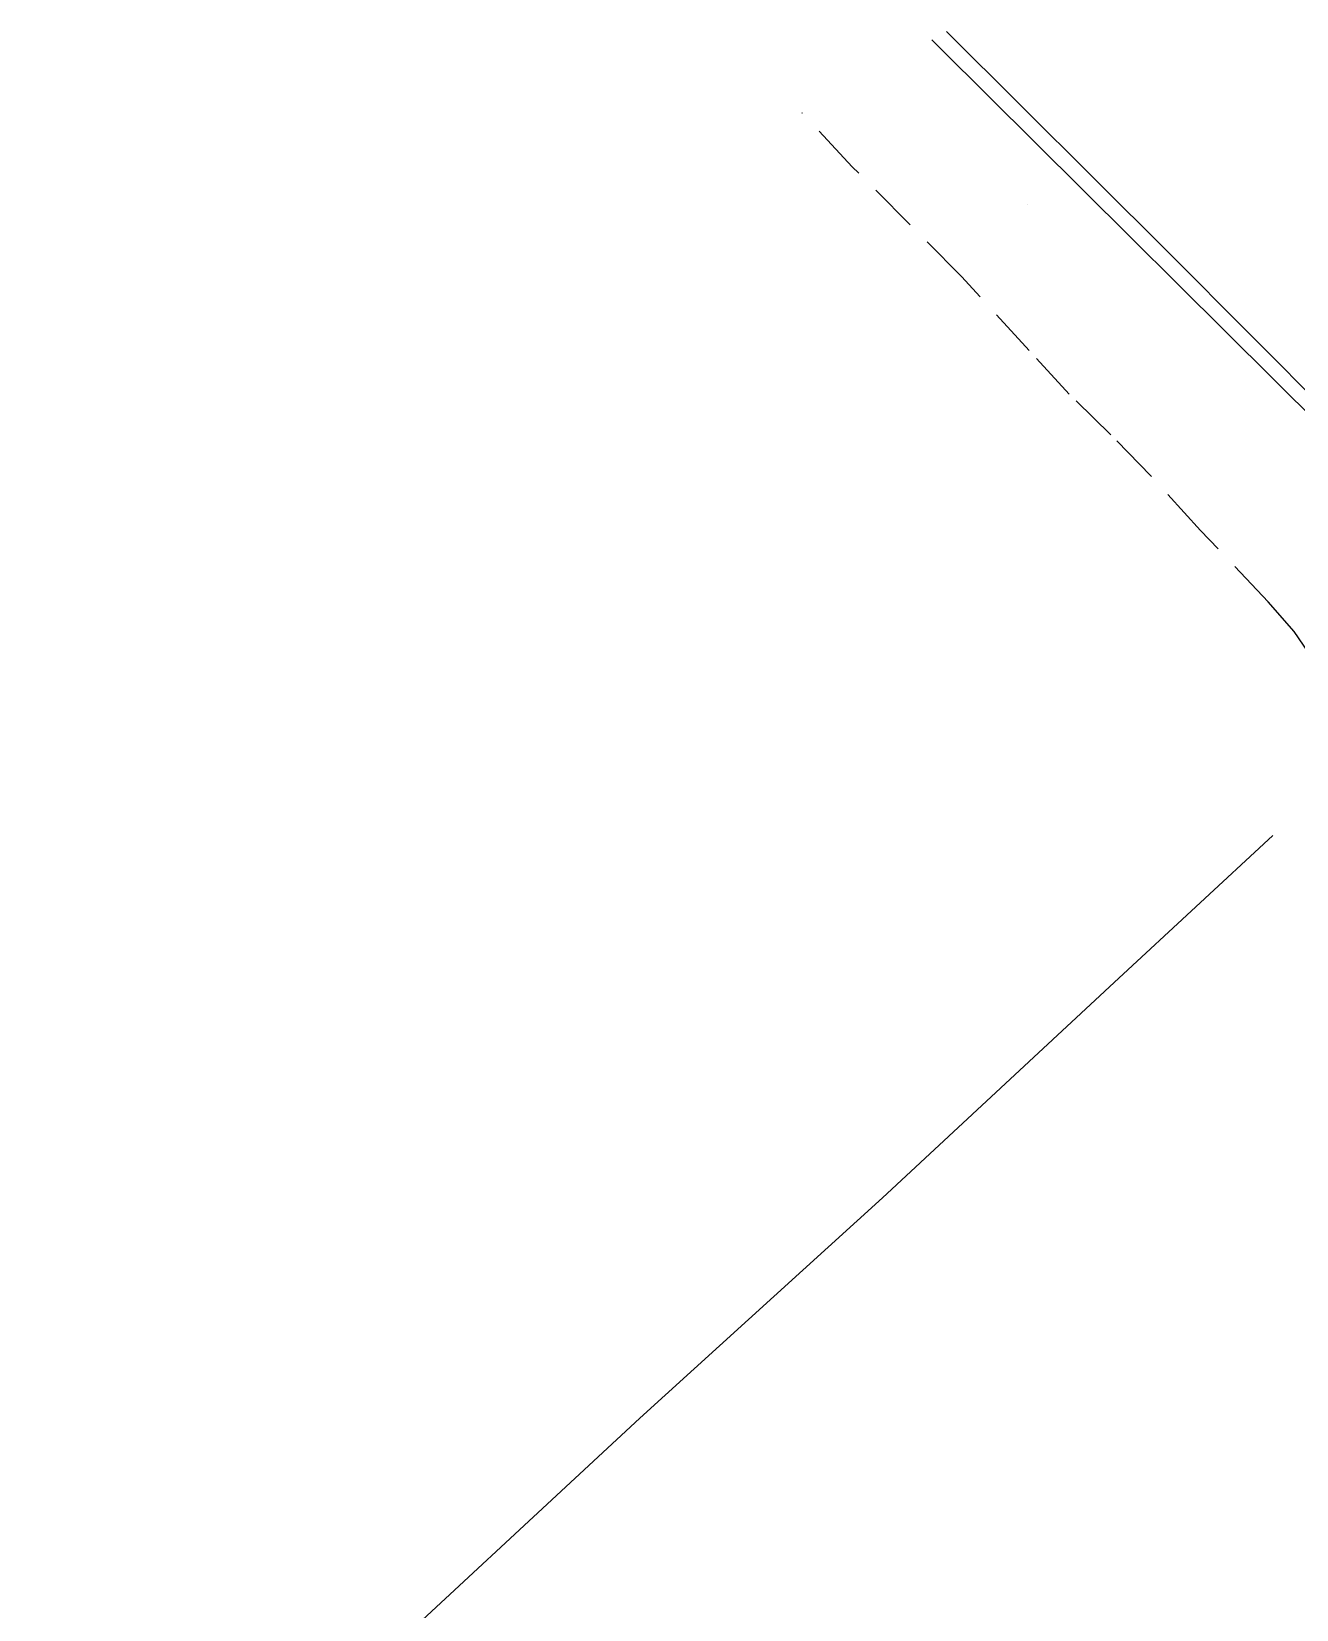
# Model space of a CAD drawing. Header units: millimetres. Extents: x 206768 to 208678, y 737854 to 739416.
# Drawn here: x 207362.7 to 207445.3, y 739268.8 to 739371.8 of the extents above; entities that cross this region are included whole.
import ezdxf

# ---------------------------------------------------------------- set-up
doc = ezdxf.new("R2010")
doc.units = ezdxf.units.MM
doc.header["$LTSCALE"] = 0.5
doc.linetypes.add('HIDDEN', pattern=[9.525, 6.35, -3.175])
for name, color, linetype, lineweight in [('1DIRT-ROAD', 30, 'HIDDEN', 25), ('1KAV-ASFLT', 7, 'Continuous', 25), ('R-ROAD', 7, 'Continuous', 25)]:
    doc.layers.add(name, color=color, linetype=linetype, lineweight=lineweight)
doc.layers.add('1GADA', color=14, linetype='Continuous')
doc.layers.add('W-HSHKAYA', color=7, linetype='Continuous')

msp = doc.modelspace()

# ---------------------------------------------------------------- linework, layer by layer
at = {"layer": '1DIRT-ROAD'}
msp.add_lwpolyline([(207450, 739325.39), (207448.79, 739327.36), (207445.16, 739332.66), (207443.46, 739334.58), (207439.05, 739339.25), (207435.79, 739342.82), (207433.19, 739345.5), (207430.47, 739348.15), (207427.86, 739351), (207423.44, 739355.85), (207416.3, 739363.01), (207413.02, 739366.52)], dxfattribs=at)
at = {"layer": '1GADA'}
msp.add_line((207427.74, 739360.52), (207427.74, 739360.52), dxfattribs=at)
at = {"layer": '1KAV-ASFLT'}
for p, q in [((207436.97, 739357.38), (207422.45, 739371.84)), ((207456.21, 739338.05), (207436.97, 739357.38))]:
    msp.add_line(p, q, dxfattribs=at)
at = {"layer": 'R-ROAD'}
msp.add_lwpolyline([(207421.49, 739371.3), (207422.06, 739370.73), (207450, 739342.99)], dxfattribs=at)
at = {"layer": 'W-HSHKAYA'}
for points in [[(207443.76, 739319.32), (207433.71, 739310)], [(207433.71, 739310), (207418.26, 739295.67), (207402.43, 739281.26), (207382.77, 739263.02), (207364.58, 739246.05), (207362.69, 739244.11)]]:
    msp.add_lwpolyline(points, dxfattribs=at)

doc.saveas('drawing.dxf')
